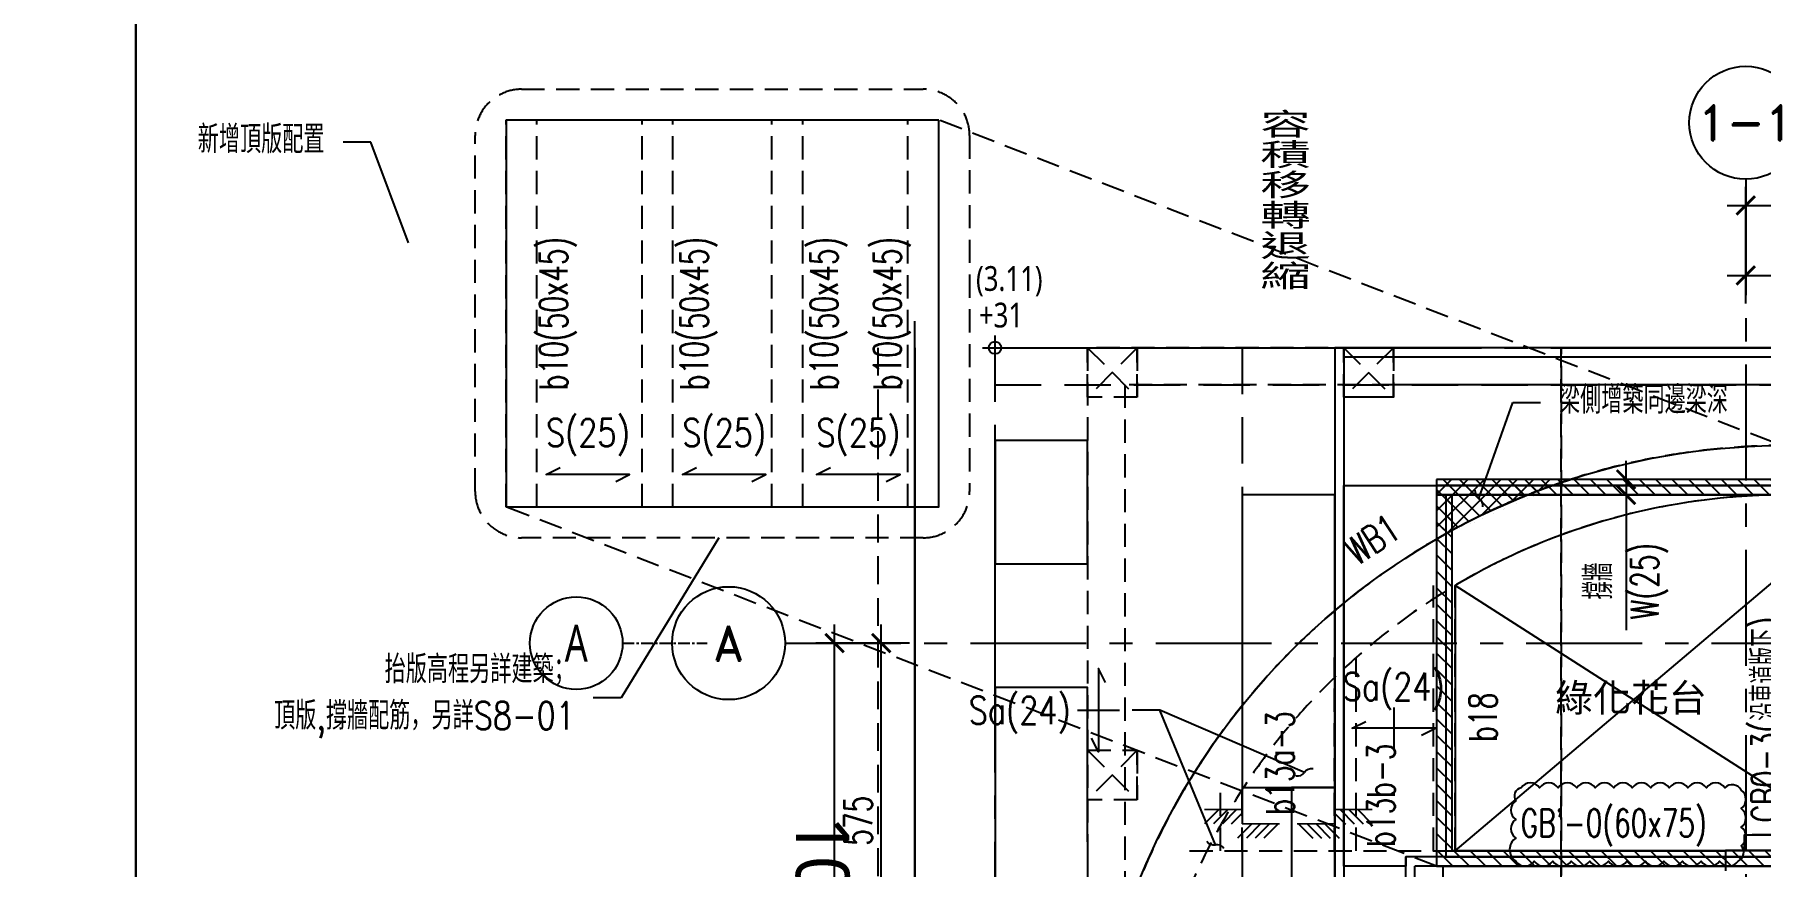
# Model space of a CAD drawing. Header units: millimetres. Extents: x -3377 to 119122, y -22007 to 15479.
# Drawn here: x 24057 to 26851, y 2523 to 3869 of the extents above; entities that cross this region are included whole.
import ezdxf
from ezdxf import colors
from ezdxf.entities.mleader import LeaderData, LeaderLine
from ezdxf.enums import TextEntityAlignment as Align
from ezdxf.math import Vec2, Vec3
from ezdxf.xclip import XClip

# ---------------------------------------------------------------- set-up
doc = ezdxf.new("R2010")
doc.units = ezdxf.units.MM
doc.header["$LTSCALE"] = 150
doc.header["$MEASUREMENT"] = 0
for name, pattern in [('11', [0.15, 0.1, -0.05]), ('CENTER', [2, 1.25, -0.25, 0.25, -0.25]), ('HIDDEN', [0.375, 0.25, -0.125]), ('HIDDENX2', [0.75, 0.5, -0.25])]:
    doc.linetypes.add(name, pattern=pattern)
doc.layers.get('0').update_dxf_attribs({"plot": 0})
for name, color, linetype, plot in [('AREA', 3, 'Continuous', False), ('S-ARCH', 252, 'Continuous', False), ('S-CLOUD_20220217(結構依建築圖2022-0216修改)', 4, 'Continuous', False)]:
    doc.layers.add(name, color=color, linetype=linetype, plot=plot)
for name, color, linetype in [('Col-Line', 8, 'CENTER'), ('Duct', 1, 'Continuous'), ('GRID', 5, 'CENTER'), ('HATCH', 5, 'Continuous'), ('PLANT', 3, 'Continuous'), ('S-COLB', 4, 'HIDDEN'), ('S-CONCB', 4, 'HIDDEN'), ('S-CONCWALL', 30, 'Continuous'), ('S-DIM', 2, 'Continuous'), ('S-GRID', 1, 'CENTER'), ('S-GRID-DIM', 2, 'Continuous'), ('S-GRID-T', 3, 'Continuous'), ('S-HATCH', 13, 'Continuous'), ('S-HATCH-CONCWALL', 161, 'Continuous'), ('S-LEADER', 2, 'Continuous'), ('S-OPEN', 13, 'Continuous'), ('S-RAMP', 201, 'Continuous'), ('S-RCBMB', 3, 'HIDDEN'), ('S-RCBMG', 2, 'HIDDEN'), ('S-SITE', 34, 'CENTER'), ('S-SLAB', 5, 'Continuous'), ('S-SLABT', 2, 'Continuous'), ('S-SYM', 3, 'Continuous'), ('S-TEXTB', 3, 'Continuous'), ('S-TEXTG', 2, 'Continuous'), ('S-THIN', 201, 'Continuous'), ('SYM', 3, 'Continuous'), ('TEXT', 2, 'Continuous'), ('WALL3', 4, 'Continuous'), ('尺寸標註', 6, 'Continuous'), ('排水', 5, 'HIDDEN')]:
    doc.layers.add(name, color=color, linetype=linetype)
doc.styles.add('3E', font='simplex.shx', dxfattribs={"width": 0.8, "height": 45, "bigfont": 'dayus.shx'})
doc.styles.add('C1', font='', dxfattribs={"bigfont": 'japanese.shx'})
doc.styles.add('CD2', font='romand', dxfattribs={"height": 15})
doc.styles.add('CS4', font='romans.shx', dxfattribs={"width": 0.7, "height": 45, "bigfont": 'lsp.shx'})
doc.styles.add('HH', font='')
doc.styles.add('HHV', font='')
doc.styles.add('LSP', font='SIMPLEX.shx', dxfattribs={"width": 0.8, "bigfont": 'lsp.shx'})
doc.styles.get('C1').set_extended_font_data('微軟正黑體')
doc.styles.get('HH').set_extended_font_data('Microsoft JhengHei')
doc.styles.get('HHV').set_extended_font_data('@微軟正黑體')
doc.dimstyles.new('DIM150', dxfattribs={"dimscale": 15, "dimtxt": 3, "dimasz": 2, "dimexe": 2, "dimexo": 2, "dimgap": 1, "dimtad": 1, "dimdec": 1, "dimdsep": 46, "dimtxsty": 'CS4', "dimblk1": 'ARCHTICK', "dimblk2": 'ARCHTICK', "dimsah": 1, "dimcen": 2, "dimdle": 2, "dimadec": 0, "dimazin": 0, "dimtfac": 1, "dimtdec": 1, "dimtmove": 0, "dimatfit": 3, "dimldrblk": 'TAA', "dimfxl": 0, "dimtolj": 1, "dimarcsym": 0})

# ---------------------------------------------------------------- blocks, each defined once
blk = doc.blocks.new('SG2')
at = {"layer": 'S-GRID-T'}
blk.add_circle((-6.09375, 0), 6.09375, dxfattribs=at)
at = {"layer": 'S-GRID-T', "style": 'CD2'}
blk.add_attdef('GRID-BUB', text='', height=3.75, dxfattribs=at).set_placement((-6.09375, 0), align=Align.MIDDLE_CENTER)
blk = doc.blocks.new('_ARCHTICK')
at = {"color": 0, "linetype": 'ByBlock', "const_width": 0.15}
blk.add_lwpolyline([(-0.5, -0.5), (0.5, 0.5)], dxfattribs=at)
blk = doc.blocks.new('*D249')
at = {"layer": 'DEFPOINTS', "color": 0, "transparency": 16777216}
for p in [(-5535.9, -287.4), (-9503.9, -400.6), (-5535.9, -400.6)]:
    blk.add_point(p, dxfattribs=at)
at = {"layer": 'S-GRID-DIM', "color": 0, "lineweight": -2, "transparency": 16777216}
for p, q in [((-9503.9, -370.6), (-9503.9, -257.4)), ((-5535.9, -370.6), (-5535.9, -257.4)), ((-9533.9, -287.4), (-5505.9, -287.4))]:
    blk.add_line(p, q, dxfattribs=at)
at = {"layer": 'S-GRID-DIM', "color": 0, "lineweight": -2, "transparency": 16777216, "xscale": 30, "yscale": 30, "zscale": 30, "rotation": 180}
blk.add_blockref('_ARCHTICK', (-9503.9, -287.4), dxfattribs=at)
at = {"layer": 'S-GRID-DIM', "color": 0, "lineweight": -2, "transparency": 16777216, "xscale": 30, "yscale": 30, "zscale": 30}
blk.add_blockref('_ARCHTICK', (-5535.9, -287.4), dxfattribs=at)
at = {"layer": 'S-GRID-DIM', "color": 0, "transparency": 16777216, "insert": (-7496.9, -249.9), "char_height": 45, "attachment_point": 5, "style": 'CS4'}
blk.add_mtext('\\A1;3968', dxfattribs=at)
blk = doc.blocks.new('TAA')
at = {"linetype": 'Continuous'}
blk.add_line((0, 0), (-1.663, 0), dxfattribs=at)
blk.add_solid([(-1.5, -0.25), (-1.5, 0.25), (0, 0)], dxfattribs=at)
blk = doc.blocks.new('*D253')
at = {"layer": 'DEFPOINTS', "color": 0, "transparency": 16777216}
for p in [(-10979.1, -995.9), (-10903.4, -995.9), (-10903.4, -2885.9)]:
    blk.add_point(p, dxfattribs=at)
at = {"layer": 'S-GRID-DIM', "color": 0, "lineweight": -2, "transparency": 16777216}
for p, q in [((-10979.1, -2915.9), (-10979.1, -965.9)), ((-10933.4, -995.9), (-11009.1, -995.9)), ((-10933.4, -2885.9), (-11009.1, -2885.9))]:
    blk.add_line(p, q, dxfattribs=at)
at = {"layer": 'S-GRID-DIM', "color": 0, "lineweight": -2, "transparency": 16777216, "xscale": 30, "yscale": 30, "zscale": 30}
for p, rotation in [((-10979.1, -995.9), 90), ((-10979.1, -2885.9), 270)]:
    blk.add_blockref('_ARCHTICK', p, dxfattribs=dict(at, rotation=rotation))
at = {"layer": 'S-GRID-DIM', "color": 0, "transparency": 16777216, "insert": (-11016.6, -1940.9), "char_height": 45, "attachment_point": 5, "rotation": 90, "style": 'CS4'}
blk.add_mtext('\\A1;1890', dxfattribs=at)
blk = doc.blocks.new('*D256')
at = {"layer": 'DEFPOINTS', "color": 0, "transparency": 16777216}
for p in [(-10903.4, -995.9), (-10827.8, -995.9), (-10827.8, -1570.9)]:
    blk.add_point(p, dxfattribs=at)
at = {"layer": 'S-GRID-DIM', "color": 0, "lineweight": -2, "transparency": 16777216}
for p, q in [((-10903.4, -1600.9), (-10903.4, -965.9)), ((-10857.8, -995.9), (-10933.4, -995.9)), ((-10857.8, -1570.9), (-10933.4, -1570.9))]:
    blk.add_line(p, q, dxfattribs=at)
at = {"layer": 'S-GRID-DIM', "color": 0, "lineweight": -2, "transparency": 16777216, "xscale": 30, "yscale": 30, "zscale": 30}
for p, rotation in [((-10903.4, -995.9), 90), ((-10903.4, -1570.9), 270)]:
    blk.add_blockref('_ARCHTICK', p, dxfattribs=dict(at, rotation=rotation))
at = {"layer": 'S-GRID-DIM', "color": 0, "transparency": 16777216, "insert": (-10940.9, -1283.4), "char_height": 45, "attachment_point": 5, "rotation": 90, "style": 'CS4'}
blk.add_mtext('\\A1;575', dxfattribs=at)
blk = doc.blocks.new('SG1')
at = {"layer": 'S-GRID-T'}
blk.add_circle((0, 6.09375), 6.09375, dxfattribs=at)
at = {"layer": 'S-GRID-T', "style": 'CD2'}
blk.add_attdef('GRID-BUB', text='', height=3.75, dxfattribs=at).set_placement((0, 6.09375), align=Align.MIDDLE_CENTER)
blk = doc.blocks.new('*D248')
at = {"layer": 'DEFPOINTS', "color": 0, "transparency": 16777216}
for p in [(-8310.9, -400.6), (-9503.9, -476.2), (-8310.9, -476.2)]:
    blk.add_point(p, dxfattribs=at)
at = {"layer": 'S-GRID-DIM', "color": 0, "lineweight": -2, "transparency": 16777216}
for p, q in [((-9503.9, -446.2), (-9503.9, -370.6)), ((-8310.9, -446.2), (-8310.9, -370.6)), ((-9533.9, -400.6), (-8280.9, -400.6))]:
    blk.add_line(p, q, dxfattribs=at)
at = {"layer": 'S-GRID-DIM', "color": 0, "lineweight": -2, "transparency": 16777216, "xscale": 30, "yscale": 30, "zscale": 30, "rotation": 180}
blk.add_blockref('_ARCHTICK', (-9503.9, -400.6), dxfattribs=at)
at = {"layer": 'S-GRID-DIM', "color": 0, "lineweight": -2, "transparency": 16777216, "xscale": 30, "yscale": 30, "zscale": 30}
blk.add_blockref('_ARCHTICK', (-8310.9, -400.6), dxfattribs=at)
at = {"layer": 'S-GRID-DIM', "color": 0, "transparency": 16777216, "insert": (-8907.4, -363.1), "char_height": 45, "attachment_point": 5, "style": 'CS4'}
blk.add_mtext('\\A1;1193', dxfattribs=at)
blk = doc.blocks.new('CONC')
blk.add_lwpolyline([(-8365.9, -2935.9), (-9439.2, -2935.9, -1.434028), (-8706.2, -945.9), (-8365.9, -945.9), (-8365.9, -1025.9), (-8736.3, -1025.9, 1.455344), (-9439.2, -2855.9), (-8365.9, -2855.9), (-8365.9, -2935.9)], format="xyb")
blk = doc.blocks.new('RAMP(1F)')
for p, q in [((-9303.9, -1345.4), (-9303.9, -764.7, 0)), ((-9303.9, -1306.9), (-9164.4, -792.5)), ((-9061.2, -826.3), (-9259.2, -1339.4)), ((-8962.1, -870.6), (-9212, -1360.5)), ((-8868.1, -924.8), (-9167.3, -1386.3)), ((-8780.2, -988.5), (-9125.4, -1416.6)), ((-8699.4, -1060.8), (-9086.9, -1451.1)), ((-8577.1, -1100.9), (-9052.2, -1489.4)), ((-8368, -1100.9), (-9021.6, -1531)), ((-8661.1, -1100.9), (-8365.9, -1100.9)), ((-8365.9, -1100.9), (-8365.9, -2285.9)), ((-8365.9, -1248.9), (-8995.4, -1575.6)), ((-8365.9, -1383.1), (-8974, -1622.6)), ((-8365.9, -1506.7), (-8976.8, -1677)), ((-8365.9, -1623.4), (-8966, -1725.4)), ((-8365.9, -1736), (-8960.2, -1774.7)), ((-8959.2, -1835.5), (-8365.9, -1835.5)), ((-8959.2, -1915.5), (-8365.9, -1915.5)), ((-8959.2, -1995.5), (-8365.9, -1995.5)), ((-8959.2, -2075.5), (-8365.9, -2075.5)), ((-8963.2, -2155.5), (-8365.9, -2155.5)), ((-8970.7, -2235.5), (-8365.9, -2235.5)), ((-8365.9, -2285.9), (-8992.7, -2285.9))]:
    blk.add_line(p, q)
at = {"linetype": 'HIDDENX2'}
for p, q in [((-9439.2, -2560.9), (-9994.2, -2560.9)), ((-9439.2, -3110.9), (-10104.2, -3110.9))]:
    blk.add_line(p, q, dxfattribs=at)
for points in [[(-8661.1, -1100.9, 0.1782), (-9303.9, -764.7)], [(-8697.6, -2285.9, 0.069713), (-8664.3, -2073.4), (-8664.2, -1805.9, 0.363666), (-9303.9, -1042.8)]]:
    blk.add_lwpolyline(points, format="xyb")
for points in [[(-9439.2, -3110.9, 0.410137), (-8389.3, -2075.5), (-8389.2, -1805.9, 0.18614), (-8661.1, -1100.9, 0.18614)], [(-9439.2, -2560.9, 0.408359), (-8939.3, -2070.9), (-8939.2, -1805.8, 0.335975), (-9303.9, -1324.6)]]:
    blk.add_lwpolyline(points, format="xyb", dxfattribs=at)
blk.add_circle((-8697.6, -2285.9), 5)
at = {"linetype": 'Continuous', "style": 'CS4', "width": 0.8}
blk.add_text('下', height=40, dxfattribs=at).set_placement((-8735.7, -2378.3), align=Align.CENTER)
blk = doc.blocks.new('WALL(1F)')
blk.add_lwpolyline([(-10004.4, -730.9), (-10004.4, -1356.9), (-9303.9, -1356.9), (-9303.9, -1331.9), (-9979.4, -1331.9), (-9979.4, -755.9), (-9303.9, -755.9), (-9303.9, -730.9)], close=True)
blk = doc.blocks.new('COL(B1F)')
blk.add_lwpolyline([(-9425.9, -1420.9), (-9535.9, -1420.9), (-9535.9, -1330.9), (-9425.9, -1330.9)], close=True)
blk = doc.blocks.new('DwFm')
blk.add_lwpolyline([(-12110.4, 0), (0, 0), (0, -7760.1), (-12110.4, -7760.1)], close=True)
blk = doc.blocks.new('A$C46EB5EE3')
at = {"color": 252, "linetype": '11', "ltscale": 3}
blk.add_lwpolyline([(-4348.3, 1773.1), (-4348.3, -1071.5)], dxfattribs=at)
at = {"color": 252, "linetype": 'Continuous', "ltscale": 3}
blk.add_lwpolyline([(-4288.3, 1773.1), (-4288.3, -1071.5)], dxfattribs=at)
at = {"color": 252}
blk.add_lwpolyline([(-3608.5, 1061.4), (-3678.5, 1061.4), (-3678.5, 661.4), (-3608.5, 661.4)], close=True, dxfattribs=at)
at = {"color": 252, "linetype": 'HIDDENX2'}
blk.add_lwpolyline([(-2833.3, 934), (-3433.3, 934), (-3433.3, -266), (-2833.3, -266), (-2833.3, 934)], dxfattribs=at)
at = {"layer": 'AREA', "color": 252}
blk.add_line((-3493.5, 934, 0), (-3493.5, 949, 0), dxfattribs=at)
blk.add_line((-3493.5, 934, 0), (-3493.5, 949, 0), dxfattribs=at)
at = {"layer": 'AREA', "color": 252, "elevation": 0}
blk.add_lwpolyline([(-3593.5, 1550), (-3443.5, 1550), (-3443.5, 949), (-3493.5, 949), (-3493.5, 934), (-3593.5, 934), (-3593.5, 1550)], dxfattribs=at)
blk.add_lwpolyline([(-3593.5, 1550), (-3443.5, 1550), (-3443.5, 949), (-3493.5, 949), (-3493.5, 934), (-3593.5, 934), (-3593.5, 1550)], dxfattribs=at)
at = {"layer": 'AREA', "color": 252}
blk.add_lwpolyline([(-3428.5, 949), (-2758, 949), (-2758, 949), (-2758, 1528.1, 0.028736), (-2878.4, 1535), (-3428.5, 1535)], format="xyb", close=True, dxfattribs=at)
blk.add_lwpolyline([(-3428.5, 949), (-2758, 949), (-2758, 949), (-2758, 1528.1, 0.028736), (-2878.4, 1535), (-3428.5, 1535)], format="xyb", close=True, dxfattribs=at)
at = {"layer": 'Col-Line', "color": 252, "linetype": 'ByBlock'}
blk.add_circle((-4836.3, 1295), 75, dxfattribs=at)
at = {"layer": 'Duct', "color": 252, "linetype": 'CENTER', "ltscale": 3, "elevation": 0}
blk.add_lwpolyline([(-4158.3, -1071.5), (-4158.3, 185.7), (-4158.4, 1773.2), (1649.9, 1773.1), (1649.4, 185.7), (1649, -1071.5), (-1332.8, -1071.5)], close=True, dxfattribs=at)
at = {"layer": 'Duct', "color": 252, "linetype": 'CENTER', "ltscale": 3}
blk.add_lwpolyline([(-4158.3, -1071.5), (-4158.3, 185.7), (-4158.4, 1773.2), (1649.9, 1773.1), (1649.4, 185.7), (1649, -1071.5), (-1332.8, -1071.5)], close=True, dxfattribs=at)
blk.add_lwpolyline([(-4158.3, -1071.5), (-4158.3, 185.7), (-4158.4, 1773.2), (1649.9, 1773.1), (1649.4, 185.7), (1649, -1071.5), (-1332.8, -1071.5)], close=True, dxfattribs=at)
at = {"layer": 'Duct', "color": 252, "linetype": 'CENTER', "lineweight": 25, "ltscale": 3}
blk.add_lwpolyline([(-4158.3, -1071.5), (-4158.3, 185.7), (-4158.4, 1773.2), (1649.9, 1773.1), (1649.4, 185.7), (1649, -1071.5), (-1332.8, -1071.5)], close=True, dxfattribs=at)
at = {"layer": 'GRID', "color": 252, "ltscale": 0.1}
blk.add_line((-4761.3, 1295), (-4624.2, 1295), dxfattribs=at)
at = {"layer": 'HATCH', "color": 252}
blk.add_lwpolyline([(-3593.3, -270), (-4138.3, -270, -0.414213), (-4288.3, -120), (-4288.3, 1816.2)], format="xyb", dxfattribs=at)
at = {"layer": 'PLANT', "color": 252, "elevation": 0}
blk.add_lwpolyline([(-2743, 1713.1), (-3513.5, 1713.1), (-3513.5, 1693.1), (-3593.5, 1693.1), (-3593.5, 1550), (-2878.4, 1550)], dxfattribs=at)
blk.add_lwpolyline([(-2743, 1713.1), (-3513.5, 1713.1), (-3513.5, 1693.1), (-3593.5, 1693.1), (-3593.5, 1550), (-2878.4, 1550)], dxfattribs=at)
for points in [[(-4158.4, 1423.2), (-4008.4, 1423.2), (-4008.4, 1423.2), (-4008.4, 1623.2), (-4008.4, 1623.2), (-4158.4, 1623.2), (-4158.4, 1623.2)], [(-4158.4, 1423.2), (-4008.4, 1423.2), (-4008.4, 1423.2), (-4008.4, 1623.2), (-4008.4, 1623.2), (-4158.4, 1623.2), (-4158.4, 1623.2)], [(-3608.5, 1535), (-3758.5, 1535), (-3758.5, 1061.4), (-3608.5, 1061.4)], [(-3608.5, 1535), (-3758.5, 1535), (-3758.5, 1061.4), (-3608.5, 1061.4)], [(-4008.4, 973.2), (-4008.4, 1223.2), (-4008.4, 1223.2), (-4158.3, 1223.2), (-4158.3, 641.3), (-4008.4, 641.3), (-4008.3, 641.3), (-4008.3, 973.2)], [(-4008.4, 973.2), (-4008.4, 1223.2), (-4008.4, 1223.2), (-4158.3, 1223.2), (-4158.3, 641.3), (-4008.4, 641.3), (-4008.3, 641.3), (-4008.3, 973.2)], [(-3593.5, -170), (-3493.5, -170), (-3493.5, -170), (-3493.5, 934), (-3593.3, 934), (-3593.5, 934), (-3593.5, -170)], [(-3593.5, -170), (-3493.5, -170), (-3493.5, -170), (-3493.5, 934), (-3593.3, 934), (-3593.5, 934), (-3593.5, -170)]]:
    blk.add_lwpolyline(points, close=True, dxfattribs=at)
blk.add_lwpolyline([(-3428.5, 949), (-2758, 949), (-2758, 949), (-2758, 1528.1, 0.028736), (-2878.4, 1535), (-3428.5, 1535)], format="xyb", dxfattribs=at)
blk.add_lwpolyline([(-3428.5, 949), (-2758, 949), (-2758, 949), (-2758, 1528.1, 0.028736), (-2878.4, 1535), (-3428.5, 1535)], format="xyb", dxfattribs=at)
at = {"layer": 'SYM', "color": 252}
for p, q in [((-4158.4, 1753.2), (-4158.4, 1793.2)), ((-4158.4, 1753.2), (-4158.4, 1793.2)), ((-4178.4, 1773.2), (-4138.4, 1773.2)), ((-4178.4, 1773.2), (-4138.4, 1773.2))]:
    blk.add_line(p, q, dxfattribs=at)
blk.add_circle((-4158.4, 1773.2), 10, dxfattribs=at)
blk.add_circle((-4158.4, 1773.2), 10, dxfattribs=at)
at = {"layer": 'WALL3', "color": 252}
for p, q in [((-3608.5, 1773.2), (-3608.5, -185)), ((-3593.5, 1773.2, 0), (-3593.5, -170, 0)), ((-3593.5, 1773.2, 0), (-3593.5, -170, 0)), ((-3443.5, 1550, 0), (-3443.5, 949, 0)), ((-2878.4, 1550), (-3443.5, 1550)), ((-3443.5, 1550, 0), (-3443.5, 949, 0)), ((-3443.5, 1535), (-2878.4, 1535)), ((-2878.4, 1535), (-3443.5, 1535)), ((-3428.5, 1535, 0), (-3428.5, 949, 0)), ((-3428.5, 1535, 0), (-3428.5, 949, 0)), ((-2758, 949), (-3493.5, 949)), ((-3493.5, -170), (-3493.5, 934)), ((-2758, 934), (-3478.5, 934)), ((-3478.5, -220), (-3478.5, 934))]:
    blk.add_line(p, q, dxfattribs=at)
for points in [[(985, 1345), (985, 1773.1), (-3608.4, 1773.1)], [(970, 1345), (970, 1758.1), (-3593.4, 1758.1)]]:
    blk.add_lwpolyline(points, dxfattribs=at)
at = {"layer": '尺寸標註', "color": 252, "linetype": 'HIDDENX2'}
blk.add_line((-3758.5, 1773.2), (-3758.5, -1071.5), dxfattribs=at)
at = {"layer": '排水', "color": 252, "elevation": 0}
for points in [[(-4158.3, -1071.5), (1499.9, -1071.5), (1499.4, -175), (1499.4, -175), (1499.6, 875), (1499.6, 875), (1499.9, 1773.1), (-4008.4, 1773.2), (-4008.4, -170), (-4158.3, -170), (-4158.3, -1071.5)], [(-4008.4, 1773.2), (-3928.4, 1773.2), (-3928.4, 1693.2), (-4008.4, 1693.2), (-4008.4, 1773.2), (-3928.4, 1693.2), (-3928.4, 1773.2), (-3928.4, 1773.2), (-4008.4, 1693.2)], [(-4008.4, 1121.6), (-3928.4, 1121.6), (-3928.4, 1041.6), (-4008.4, 1041.6), (-4008.4, 1121.6), (-3928.4, 1041.6), (-3928.4, 1121.6), (-3928.4, 1121.6), (-4008.4, 1041.6)]]:
    blk.add_lwpolyline(points, dxfattribs=at)
at = {"layer": '排水', "color": 252}
blk.add_lwpolyline([(-3593.5, 1773.1), (-3513.5, 1773.1), (-3513.5, 1693.1), (-3593.5, 1693.1), (-3593.5, 1773.1), (-3513.5, 1693.1), (-3513.5, 1773.1), (-3513.5, 1773.1), (-3593.5, 1693.1)], dxfattribs=at)
at = {"layer": '排水', "color": 252, "linetype": 'HIDDENX2'}
blk.add_lwpolyline([(-4158.4, 1713.2), (1649.9, 1713.1)], dxfattribs=at)
at = {"layer": '排水', "color": 252, "elevation": 0}
blk.add_lwpolyline([(1439.8, -1011.5), (1439.4, -115), (1439.4, -115), (1439.6, 815), (1439.6, 815), (1439.8, 1713.1), (-3948.4, 1713.2), (-3948.4, -230), (-4098.3, -230), (-4098.3, -1011.5)], close=True, dxfattribs=at)
at = {"layer": 'Col-Line', "color": 252, "style": 'C1', "width": 0.75}
blk.add_text('A', height=60, dxfattribs=at).set_placement((-4836.3, 1295), align=Align.MIDDLE)
at = {"layer": 'SYM', "color": 252, "style": 'C1', "width": 0.8}
for s, p in [('(3.11)', (-4189.1, 1885.3)), ('+31', (-4184.4, 1826.1))]:
    blk.add_text(s, height=40, dxfattribs=at).set_placement(p, align=Align.MIDDLE_LEFT)
at = {"layer": 'TEXT', "color": 252, "style": 'HHV', "width": 0.6}
blk.add_text('容積移轉退縮', height=60, rotation=270, dxfattribs=at).set_placement((-3719.1, 2160.4))
at = {"layer": 'TEXT', "color": 252, "style": 'HH'}
blk.add_text('綠化花台', height=45, dxfattribs=at).set_placement((-3128.8, 1184.1), align=Align.CENTER)
at = {"layer": 'TEXT', "color": 252, "style": 'HHV'}
blk.add_text('10m計畫道路', height=86.67, rotation=270, dxfattribs=at).set_placement((-4480.8, 1015.4))
blk = doc.blocks.new('2022-0217')
blk.add_blockref('A$C46EB5EE3', (17659.9, -6171))
blk = doc.blocks.new('_Integral')
at = {"color": 0, "linetype": 'ByBlock', "lineweight": -2}
for centre, start, end in [((0.445, -0.091), 102, 168), ((-0.445, 0.091), 282, 348)]:
    blk.add_arc(centre, 0.454, start, end, dxfattribs=at)
blk = doc.blocks.new('NTSELCH1')
at = {"layer": 'S-THIN'}
for p, q in [((-2.5, 1.54), (-4.03, 0)), ((-1.54, 1.54), (-3.07, 0)), ((-0.58, 1.54), (-2.12, 0)), ((0, 1.16), (-1.18, -0.02)), ((1.05, 0), (-0.49, -1.54)), ((0, 1.54), (0, 0)), ((2.01, 0), (0.47, -1.54)), ((2.97, 0), (1.43, -1.54)), ((3.92, 0), (2.37, -1.55))]:
    blk.add_line(p, q, dxfattribs=at)
at = {"layer": 'S-THIN', "const_width": 0.169}
for points in [[(-4.07, 1.54), (0, 1.54)], [(4.07, 0), (0, 0)]]:
    blk.add_lwpolyline(points, dxfattribs=at)
blk = doc.blocks.new('NTSELCH2')
at = {"layer": 'S-THIN'}
for p, q in [((-3.92, 0), (-2.37, -1.55)), ((-2.97, 0), (-1.43, -1.54)), ((-2.01, 0), (-0.47, -1.54)), ((-1.05, 0), (0.49, -1.54)), ((0, 1.54), (0, 0)), ((0, 1.16), (1.18, -0.02)), ((0.58, 1.54), (2.12, 0)), ((1.54, 1.54), (3.07, 0)), ((2.5, 1.54), (4.03, 0))]:
    blk.add_line(p, q, dxfattribs=at)
at = {"layer": 'S-THIN', "const_width": 0.169}
for points in [[(-4.07, 0), (0, 0)], [(4.07, 1.54), (0, 1.54)]]:
    blk.add_lwpolyline(points, dxfattribs=at)
blk = doc.blocks.new('_None')
blk = doc.blocks.new('*D296')
at = {"layer": 'DEFPOINTS', "color": 0, "transparency": 16777216}
for p in [(26689.6, 3149.2), (26633.6, 3124.2), (26689.6, 3124.2)]:
    blk.add_point(p, dxfattribs=at)
at = {"layer": 'S-DIM', "color": 0, "lineweight": -2, "transparency": 16777216}
for p, q in [((26633.6, 3149.2), (26633.6, 3179.2)), ((26659.6, 3149.2), (26603.6, 3149.2)), ((26633.6, 3149.2), (26633.6, 3124.2)), ((26659.6, 3124.2), (26603.6, 3124.2)), ((26633.6, 3124.2), (26633.6, 2905.2))]:
    blk.add_line(p, q, dxfattribs=at)
at = {"layer": 'S-DIM', "color": 0, "lineweight": -2, "transparency": 16777216, "xscale": 30, "yscale": 30, "zscale": 30}
for p, rotation in [((26633.6, 3149.2), 270), ((26633.6, 3124.2), 90)]:
    blk.add_blockref('_ARCHTICK', p, dxfattribs=dict(at, rotation=rotation))
at = {"layer": 'S-DIM', "color": 0, "transparency": 16777216, "insert": (26633.6, 2984.7), "char_height": 45, "attachment_point": 5, "rotation": 90, "style": 'CS4'}
blk.add_mtext('\\A1;撐牆\\PW(25)', dxfattribs=at)
blk = doc.blocks.new('LINE')
at = {"layer": 'S-GRID'}
for points in [[(-9503.87, -244.9), (-9503.87, -3085.91)], [(-11059.11, -995.91), (-4810.87, -995.91)]]:
    blk.add_lwpolyline(points, dxfattribs=at)
at = {"layer": 'S-GRID-T', "xscale": 15, "yscale": 15, "zscale": 15}
for name, p, values in [('SG1', (-9503.87, -244.9), {'GRID-BUB': '1-1'}), ('SG2', (-11059.11, -995.91), {'GRID-BUB': 'A'})]:
    blk.add_blockref(name, p, dxfattribs=at).add_auto_attribs(values)
at = {"layer": 'S-GRID-DIM'}
dim = blk.add_linear_dim(base=(-5535.87, -287.4), p1=(-9503.87, -400.57), p2=(-5535.87, -400.57), dimstyle='DIM150', dxfattribs=at)
dim.commit()
dim.dimension.update_dxf_attribs({"geometry": '*D249', "text_midpoint": (-7496.87, -287.4), "dimtype": 128})
dim = blk.add_linear_dim(base=(-8310.87, -400.57), p1=(-9503.87, -476.23), p2=(-8310.87, -476.23), dimstyle='DIM150', dxfattribs=at)
dim.commit()
dim.dimension.update_dxf_attribs({"geometry": '*D248', "text_midpoint": (-8907.37, -363.07)})
for base, p1, p2, picture, middle in [((-10979.11, -995.91), (-10903.44, -2885.91), (-10903.44, -995.91), '*D253', (-11016.61, -1940.91)), ((-10903.44, -995.91), (-10827.78, -1570.91), (-10827.78, -995.91), '*D256', (-10940.94, -1283.41))]:
    dim = blk.add_linear_dim(base=base, p1=p1, p2=p2, angle=90, dimstyle='DIM150', dxfattribs=at)
    dim.commit()
    dim.dimension.update_dxf_attribs({"geometry": picture, "text_midpoint": middle})

msp = doc.modelspace()

# ---------------------------------------------------------------- hatches: boundary and pattern name
at = {"layer": 'S-HATCH'}
h = msp.add_hatch(dxfattribs=at)
h.set_pattern_fill('ANSI37', color=256, scale=150, style=0)
edge = h.paths.add_edge_path()
edge.add_line((26543.73, 3149.16), (26326.78, 3149.16))
edge.add_line((26326.78, 3149.16), (26326.78, 3052.66))
edge.add_arc((26891.99, 2074.14), 1130.02, 107.9499, 120.01151, ccw=False)
at = {"layer": 'S-HATCH-CONCWALL'}
h = msp.add_hatch(dxfattribs=at)
h.set_pattern_fill('ANSI31', color=256, scale=150, angle=90, style=0)
h.paths.add_polyline_path([(29700.33, 1589.16), (29700.33, 1734.16), (29430.33, 1734.16), (29430.33, 1669.16), (29445.33, 1669.16), (29445.33, 1719.16), (29685.33, 1719.16), (29685.33, 1589.16)])
h.paths.add_polyline_path([(29685.33, 1494.16), (29685.33, 1509.16), (29445.33, 1509.16), (29445.33, 1559.16), (29430.33, 1559.16), (29430.33, 1494.16)])
edge = h.paths.add_edge_path()
edge.add_line((28950.33, 1589.16), (28950.33, 1734.16))
edge.add_line((28950.33, 1734.16), (29205.33, 1734.16))
edge.add_line((29205.33, 1734.16), (29205.33, 1676.66))
edge = h.paths.add_edge_path()
edge.add_line((29205.33, 1676.66), (29220.33, 1676.66))
edge = h.paths.add_edge_path()
edge.add_line((29220.33, 1676.66), (29220.33, 1749.16))
edge.add_line((29220.33, 1749.16), (28935.33, 1749.16))
edge.add_line((28935.33, 1749.16), (28935.33, 1589.16))
edge.add_line((28935.33, 1589.16), (28950.33, 1589.16))
h.paths.add_polyline_path([(29220.33, 1566.66), (29205.33, 1566.66), (29205.33, 1509.16), (28950.33, 1509.16), (28950.33, 1494.16), (29205.33, 1494.16), (29205.33, 1004.16), (29200.33, 1004.16), (29200.33, 989.16), (29220.33, 989.16), (29220.33, 1029.16), (29225.33, 1029.16), (29225.33, 1044.16), (29220.33, 1044.16), (29220.33, 1369.16), (29225.33, 1369.16), (29225.33, 1384.16), (29220.33, 1384.16), (29220.33, 1494.16)])
h.paths.add_polyline_path([(29100.33, 989.16), (28980.33, 989.16), (28980.33, 1004.16), (29100.33, 1004.16)], flags=17)
h.paths.add_polyline_path([(28950.33, 1449.16), (28935.33, 1449.16), (28935.33, 1044.16), (28950.33, 1044.16)])
edge = h.paths.add_edge_path()
edge.add_line((29325.33, 1384.16), (29715.33, 1384.16))
edge.add_line((29715.33, 1384.16), (29715.33, 1044.16))
edge.add_line((29715.33, 1044.16), (29700.33, 1044.16))
edge.add_line((29700.33, 1044.16), (29700.33, 1369.16))
edge.add_line((29700.33, 1369.16), (29325.33, 1369.16))
edge.add_line((29325.33, 1369.16), (29325.33, 1384.16))
h.paths.add_polyline_path([(29325.33, 1044.16), (29635.33, 1044.16), (29635.33, 1029.16), (29325.33, 1029.16)])
h.paths.add_polyline_path([(28950.33, 2369.16), (29685.33, 2369.16), (29685.33, 2354.16), (28950.33, 2354.16)])
h.paths.add_polyline_path([(29685.33, 2126.66), (29685.33, 2079.16), (29637.83, 2079.16)], flags=16)
h.paths.add_polyline_path([(28955.33, 2203.16), (28935.33, 2203.16), (28935.33, 2274.16), (28950.33, 2274.16), (28950.33, 2218.16), (28955.33, 2218.16)])
h.paths.add_polyline_path([(29210.33, 2064.16), (29700.33, 2064.16), (29700.33, 2274.16), (29685.33, 2274.16), (29685.33, 2147.88), (29616.62, 2079.16), (29225.33, 2079.16), (29225.33, 2218.16), (29055.33, 2218.16), (29055.33, 2203.16), (29210.33, 2203.16)])
h.paths.add_polyline_path([(26326.78, 3149.16), (26326.78, 2523.16), (27027.33, 2523.16), (27027.33, 2548.16), (26351.78, 2548.16), (26351.78, 3124.16), (27027.33, 3124.16), (27027.33, 3149.16)])

# ---------------------------------------------------------------- linework, layer by layer
at = {"color": 252, "linetype": 'HIDDEN'}
for points in [[(27027.33, 3149.16), (25520.85, 3730.8)], [(26326.78, 2523.16), (24820.3, 3104.8)]]:
    msp.add_lwpolyline(points, dxfattribs=at)
at = {"layer": 'S-CLOUD_20220217(結構依建築圖2022-0216修改)'}
msp.add_lwpolyline([(26454.87, 2531.25, 0.5205671), (26484.87, 2531.25, 0.5205671), (26514.87, 2531.25, 0.5205671), (26544.87, 2531.25, 0.5205671), (26574.87, 2531.25, 0.5205671), (26604.87, 2531.25, 0.5205671), (26634.87, 2531.25, 0.5205671), (26664.87, 2531.25, 0.5205671), (26694.87, 2531.25, 0.5205671), (26724.87, 2531.25, 0.5205671), (26754.87, 2531.25, 0.5205671), (26784.87, 2531.25, 0.5205671), (26814.87, 2531.25, 0.5205671), (26819.84, 2556.29, 0.5205671), (26819.84, 2586.29, 0.5205671), (26819.84, 2616.29, 0.5205671), (26819.84, 2646.29, 0.5205671), (26793.59, 2650.04, 0.5205671), (26763.59, 2650.04, 0.5205671), (26733.59, 2650.04, 0.5205671), (26703.59, 2650.04, 0.5205671), (26673.59, 2650.04, 0.5205671), (26643.59, 2650.04, 0.5205671), (26613.59, 2650.04, 0.5205671), (26583.59, 2650.04, 0.5205671), (26553.59, 2650.04, 0.5205671), (26523.59, 2650.04, 0.5205671), (26493.59, 2650.04, 0.5205671), (26463.59, 2650.04, 0.5205671), (26454.87, 2628.75, 0.5205671), (26454.87, 2598.75, 0.5205671), (26454.87, 2568.75, 0.5205671)], format="xyb", close=True, dxfattribs=at)
at = {"layer": 'S-OPEN'}
for p, q in [((26356.78, 2548.16), (27027.33, 3115.4)), ((27027.33, 2548.16), (26356.78, 2977.52))]:
    msp.add_line(p, q, dxfattribs=at)
at = {"layer": 'S-RCBMB'}
for p, q in [((24820.3, 3104.8), (24820.3, 3730.8)), ((24870.3, 3104.8), (24870.3, 3730.8)), ((25040.48, 3104.8), (25040.48, 3730.8)), ((25090.48, 3104.8), (25090.48, 3730.8)), ((25250.67, 3104.8), (25250.67, 3730.8)), ((25300.67, 3104.8), (25300.67, 3730.8)), ((25470.85, 3104.8), (25470.85, 3730.8)), ((25520.85, 3104.8), (25520.85, 3730.8)), ((26321.78, 2548.16), (26321.78, 2977.52)), ((26356.78, 2548.16), (26356.78, 2977.52)), ((26161.78, 2548.16), (26161.78, 2861.05)), ((26196.78, 2548.16), (26196.78, 2861.05)), ((25976.78, 2548.16), (25976.78, 2646.66)), ((26011.78, 2548.16), (26011.78, 2646.66))]:
    msp.add_line(p, q, dxfattribs=at)
at = {"layer": 'S-RCBMG'}
for p, q in [((26825.33, 2549.16), (26825.33, 2573.88)), ((25927.04, 2548.16), (26795.33, 2548.16))]:
    msp.add_line(p, q, dxfattribs=at)
msp.add_lwpolyline([(26528.23, 3362.39), (31419.3, 3362.39), (31419.3, 517.68), (26528.23, 517.68)], close=True, dxfattribs=at)
for points in [[(26891.98, 944.16, -1.4340279), (27624.99, 2934.16, -1.40243)], [(26543.73, 3149.16), (26326.78, 3149.16), (26326.78, 3052.66, -0.0526774), (26543.73, 3149.16)], [(26891.98, 1024.16, -1.4553444), (27594.9, 2854.16, -1.4217699)]]:
    msp.add_lwpolyline(points, format="xyb", dxfattribs=at)
msp.add_lwpolyline([(26875.33, 2573.88), (26825.33, 2573.88)], dxfattribs=at)
at = {"layer": 'S-SITE'}
msp.add_lwpolyline([(25611.98, 517.68), (25612, 1774.9), (25611.98, 3362.39), (31420.23, 3362.26), (31419.71, 1774.81), (31419.3, 517.68), (28437.51, 517.68)], close=True, dxfattribs=at)
at = {"layer": 'S-SLAB'}
msp.add_lwpolyline([(25520.85, 3730.8), (24820.3, 3730.8), (24820.3, 3104.8), (25520.85, 3104.8)], close=True, dxfattribs=at)
for points in [[(30850.33, 944.16), (26891.98, 944.16, -1.4340277), (27624.99, 2934.16), (28820.33, 2934.16), (28820.33, 2964.16), (29815.33, 2964.16), (29815.33, 2934.16), (30850.33, 2934.16), (30850.33, 2339.16), (31370.33, 2339.16), (31370.33, 1619.16), (30850.33, 1619.16), (30850.33, 944.16)], [(26825.33, 2549.16), (26825.33, 2573.88), (26875.33, 2573.88, -0.0770074), (27027.33, 2555.49)]]:
    msp.add_lwpolyline(points, format="xyb", dxfattribs=at)
msp.add_lwpolyline([(26356.78, 2548.16), (26795.33, 2548.16), (26795.33, 2549.16), (26905.33, 2549.16), (26905.33, 2548.16), (27027.33, 2548.16), (27027.33, 3115.4, 0.0324982), (26891.26, 3124.16, 0.1343392), (26356.78, 2977.52)], format="xyb", close=True, dxfattribs=at)
at = {"layer": 'S-SLABT', "color": 1}
for p, q in [((25745.7, 2775.48), (25813.2, 2775.48)), ((26257.49, 2780.06, 0), (26257.49, 2712.56, 0))]:
    msp.add_line(p, q, dxfattribs=at)
for points in [[(24997.81, 3146.01), (25020.31, 3157.26), (24885.31, 3157.26), (24907.81, 3168.51)], [(25218.45, 3146.01), (25240.95, 3157.26), (25105.95, 3157.26), (25128.45, 3168.51)], [(25435.68, 3146.01), (25458.18, 3157.26), (25323.18, 3157.26), (25345.68, 3168.51)], [(25790.7, 2820.48), (25779.45, 2842.98), (25779.45, 2707.98), (25768.2, 2730.48)]]:
    msp.add_lwpolyline(points, dxfattribs=at)
at = {"layer": 'S-SLABT', "color": 1, "elevation": 0}
msp.add_lwpolyline([(26302.49, 2735.06), (26324.99, 2746.31), (26189.99, 2746.31), (26212.49, 2757.56)], dxfattribs=at)
at = {"layer": 'S-SYM', "linetype": 'HIDDEN'}
msp.add_lwpolyline([(24845.3, 3780.8), (25495.85, 3780.8, -0.4142136), (25570.85, 3705.8), (25570.85, 3129.8, -0.4142136), (25495.85, 3054.8), (24845.3, 3054.8, -0.4142136), (24770.3, 3129.8), (24770.3, 3705.8, -0.4142136)], format="xyb", close=True, dxfattribs=at)

# ---------------------------------------------------------------- block references
for p in [(24220.8, 7760.14), (36331.2, 7760.14)]:
    msp.add_blockref('DwFm', p)
at = {"layer": 'S-ARCH'}
msp.add_blockref('2022-0217', (12110.4, 7760.14), dxfattribs=at)
at = {"layer": 'S-COLB'}
ref = msp.add_blockref('COL(B1F)', (36331.2, 3880.07), dxfattribs=at)
XClip(ref).set_block_clipping_path([(-9802.9655102605, -3362.390914805), (-4911.9016238374, -517.6768248938)])
at = {"layer": 'S-CONCB'}
msp.add_blockref('CONC', (36331.2, 3880.07), dxfattribs=at)
at = {"layer": 'S-CONCWALL'}
msp.add_blockref('WALL(1F)', (36331.2, 3880.07), dxfattribs=at)
at = {"layer": 'S-GRID'}
msp.add_blockref('LINE', (36331.2, 3880.07), dxfattribs=at)
at = {"layer": 'S-RAMP'}
msp.add_blockref('RAMP(1F)', (36331.2, 3880.07), dxfattribs=at)
at = {"layer": 'S-THIN', "xscale": 15, "yscale": 15, "zscale": 15}
for name, p in [('NTSELCH1', (26011.78, 2591.64)), ('NTSELCH2', (26161.78, 2591.64))]:
    msp.add_blockref(name, p, dxfattribs=at)

# ---------------------------------------------------------------- texts
at = {"layer": 'S-SLABT', "color": 2, "style": '3E', "width": 0.8}
for s, p in [('S(25)', (24952.81, 3202.26)), ('S(25)', (25173.45, 3202.26)), ('S(25)', (25390.68, 3202.26)), ('Sa(24)', (26257.49, 2791.31, 0))]:
    msp.add_text(s, height=45, dxfattribs=at).set_placement(p, align=Align.CENTER)
msp.add_text('Sa(24)', height=45, dxfattribs=at).set_placement((25734.45, 2752.98), align=Align.RIGHT)
at = {"layer": 'S-TEXTB', "style": 'CS4', "width": 0.7}
for s, p in [('b10(50x45)', (24900.3, 3417.8)), ('b10(50x45)', (25127.98, 3417.8)), ('b10(50x45)', (25338.17, 3417.8)), ('b10(50x45)', (25440.85, 3417.8)), ('b18', (26401.78, 2764.31, 0)), ('b13a-3', (26073.57, 2690.23)), ('b13b-3', (26236.78, 2638.01))]:
    msp.add_text(s, height=45, rotation=90, dxfattribs=at).set_placement(p, align=Align.MIDDLE)
at = {"layer": 'S-TEXTG', "style": 'CS4', "width": 0.7}
for s, rotation, p in [('WB1', 33.46591, (26186.24, 3027.97)), ('CB0-3(沿車道版下)', 90, (26859.03, 2593.88, 0))]:
    msp.add_text(s, height=45, rotation=rotation, dxfattribs=at).set_placement(p, align=Align.MIDDLE_LEFT)
msp.add_text("GB'-0(60x75)", height=45, dxfattribs=at).set_placement((26462.85, 2593.16), align=Align.MIDDLE_LEFT)

# ---------------------------------------------------------------- dimensions: what is measured, and where the dimension line sits
at = {"layer": 'S-DIM'}
dim = msp.add_linear_dim(base=(26633.63, 3124.16), p1=(26689.56, 3149.16), p2=(26689.56, 3124.16), angle=270, text='撐牆\\XW(<>)', dimstyle='DIM150', dxfattribs=at)
dim.commit()
dim.dimension.update_dxf_attribs({"geometry": '*D296', "text_midpoint": (26633.63, 2984.66), "dimtype": 161})

# ---------------------------------------------------------------- leaders
at = {"layer": 'S-CLOUD_20220217(結構依建築圖2022-0216修改)'}
ml = msp.add_multileader_mtext('Standard', dxfattribs=at)
ml.set_content('新增頂版配置', color=256, style='LSP')
ml.set_leader_properties(color=256)
ml.set_arrow_properties(name='NONE')
ml.build(insert=Vec2(0, 0))
ml.multileader.update_dxf_attribs({"text_left_attachment_type": 2, "text_right_attachment_type": 2, "dogleg_length": 3, "arrow_head_size": 30, "scale": 15})
ctx = ml.context
ctx.base_point, ctx.scale, ctx.char_height, ctx.arrow_head_size, ctx.landing_gap_size, ctx.plane_origin = Vec3(24231.82, 3695.01), 15, 45, 30, 30, Vec3(24662.16, 3532.11)
ctx.left_attachment, ctx.right_attachment, ctx.text_align_type = 2, 2, 2
notes = []
notes.append((ctx, [(0, (1, 1, 0), (24601.42, 3695.01), (-1, 0), 45, [(0, [(24662.16, 3532.11)], 0, [])])]))
ctx.mtext.insert, ctx.mtext.alignment, ctx.mtext.flow_direction = Vec3(24526.42, 3722.21), 3, 5
at = {"layer": 'S-LEADER'}
ml = msp.add_multileader_mtext('Standard', dxfattribs=at)
ml.set_content('梁側增築同邊梁深 ', color=256, style='LSP')
ml.set_leader_properties(color=256)
ml.set_arrow_properties(name='INTEGRAL')
ml.build(insert=Vec2(0, 0))
ml.multileader.update_dxf_attribs({"text_left_attachment_type": 2, "text_right_attachment_type": 2, "dogleg_length": 3, "arrow_head_size": 30, "scale": 15})
ctx = ml.context
ctx.base_point, ctx.scale, ctx.char_height, ctx.arrow_head_size, ctx.landing_gap_size, ctx.plane_origin = Vec3(26494.98, 3273.66), 15, 45, 30, 30, Vec3(26395.43, 3118.43)
ctx.left_attachment, ctx.right_attachment = 2, 2
notes.append((ctx, [(0, (1, 1, 0), (26449.98, 3273.66), (1, 0), 45, [(0, [(26395.43, 3118.43)], 0, [])])]))
ctx.mtext.insert, ctx.mtext.flow_direction = Vec3(26524.98, 3300.77), 5
at = {"layer": 'S-SLABT', "color": 2}
ml = msp.add_multileader_mtext('Standard', dxfattribs=at)
ml.set_content(' ', color=2, style='LSP')
ml.set_leader_properties(color=256)
ml.set_arrow_properties(name='INTEGRAL')
ml.build(insert=Vec2(0, 0))
ml.multileader.update_dxf_attribs({"text_left_attachment_type": 2, "text_right_attachment_type": 2, "dogleg_length": 3, "arrow_head_size": 30, "scale": 15})
ctx = ml.context
ctx.base_point, ctx.scale, ctx.char_height, ctx.arrow_head_size, ctx.landing_gap_size, ctx.plane_origin = Vec3(25741.32, 2775.71), 15, 45, 30, 30, Vec3(25989.87, 2390.61)
ctx.left_attachment, ctx.right_attachment, ctx.text_align_type = 2, 2, 2
notes.append((ctx, [(0, (1, 1, 0), (25878.89, 2775.71), (-1, 0), 45, [(0, [(25968.73, 2557.71)], 0, [])])]))
ctx.mtext.insert, ctx.mtext.alignment, ctx.mtext.flow_direction = Vec3(25803.89, 2798.21), 3, 5
ml = msp.add_multileader_mtext('Standard', dxfattribs=at)
ml.set_content(' ', color=2, style='LSP')
ml.set_leader_properties(color=256)
ml.set_arrow_properties(name='INTEGRAL')
ml.build(insert=Vec2(0, 0))
ml.multileader.update_dxf_attribs({"text_left_attachment_type": 2, "text_right_attachment_type": 2, "dogleg_length": 3, "arrow_head_size": 30, "scale": 15})
ctx = ml.context
ctx.base_point, ctx.scale, ctx.char_height, ctx.arrow_head_size, ctx.landing_gap_size, ctx.plane_origin = Vec3(25741.32, 2775.71), 15, 45, 30, 30, Vec3(25788.36, 2319.37)
ctx.left_attachment, ctx.right_attachment, ctx.text_align_type = 2, 2, 2
notes.append((ctx, [(0, (1, 1, 0), (25878.89, 2775.71), (-1, 0), 45, [(0, [(26112.97, 2674.91)], 0, [])])]))
ctx.mtext.insert, ctx.mtext.alignment, ctx.mtext.flow_direction = Vec3(25803.89, 2798.21), 3, 5
at = {"layer": 'S-SYM'}
ml = msp.add_multileader_mtext('Standard', dxfattribs=at)
ml.set_content('抬版高程另詳建築；\\P頂版,撐牆配筋，另詳S8-01', color=256, style='LSP')
ml.set_leader_properties(color=256)
ml.set_arrow_properties(name='NONE')
ml.build(insert=Vec2(0, 0))
ml.multileader.update_dxf_attribs({"text_left_attachment_type": 2, "text_right_attachment_type": 2, "dogleg_length": 3, "arrow_head_size": 30, "scale": 15})
ctx = ml.context
ctx.base_point, ctx.scale, ctx.char_height, ctx.arrow_head_size, ctx.landing_gap_size, ctx.plane_origin = Vec3(24327.95, 2795.85), 15, 45, 30, 30, Vec3(25164.67, 3044.78)
ctx.left_attachment, ctx.right_attachment, ctx.text_align_type = 2, 2, 2
notes.append((ctx, [(0, (1, 1, 0), (25006.59, 2795.85), (-1, 0), 45, [(0, [(25164.67, 3054.82)], 0, [])])]))
ctx.mtext.insert, ctx.mtext.width, ctx.mtext.alignment, ctx.mtext.flow_direction = Vec3(24931.59, 2864.36), 802.9463, 3, 5
for ctx, leaders in notes:
    for number, flags, end, landing, length, lines in leaders:
        leader = LeaderData()
        leader.index, (leader.has_last_leader_line, leader.has_dogleg_vector, leader.attachment_direction) = number, flags
        leader.last_leader_point, leader.dogleg_vector, leader.dogleg_length = Vec3(end), Vec3(landing), length
        for number, points, colour, breaks in lines:
            line = LeaderLine()
            line.index, line.vertices, line.color, line.breaks = number, Vec3.list(points), colors.encode_raw_color(colour), breaks
            leader.lines.append(line)
        ctx.leaders.append(leader)

doc.saveas('drawing.dxf')
